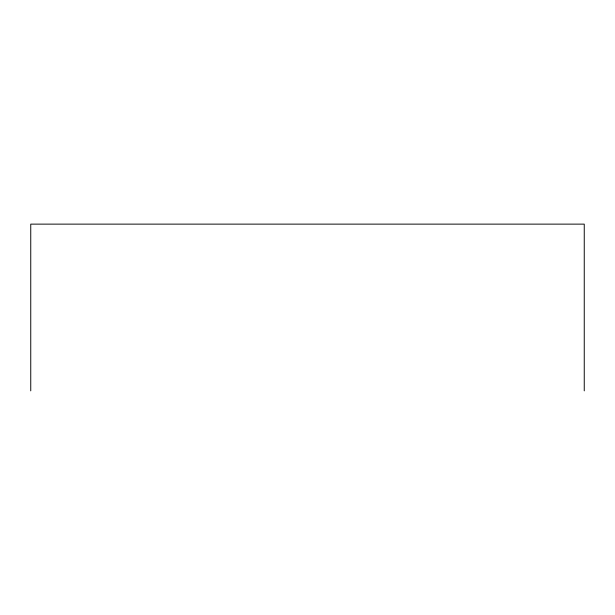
<?xml version="1.0" encoding="UTF-8"?>
<svg xmlns="http://www.w3.org/2000/svg" width="615" height="615" viewBox="0 0 615 615"><rect width="100%" height="100%" fill="white"/><g stroke="black" fill="none" stroke-linecap="round" stroke-linejoin="round"><path stroke-width="0.92" d="M584.25 390.871L584.25 224.129L30.75 224.129L30.75 390.871"/></g></svg>
